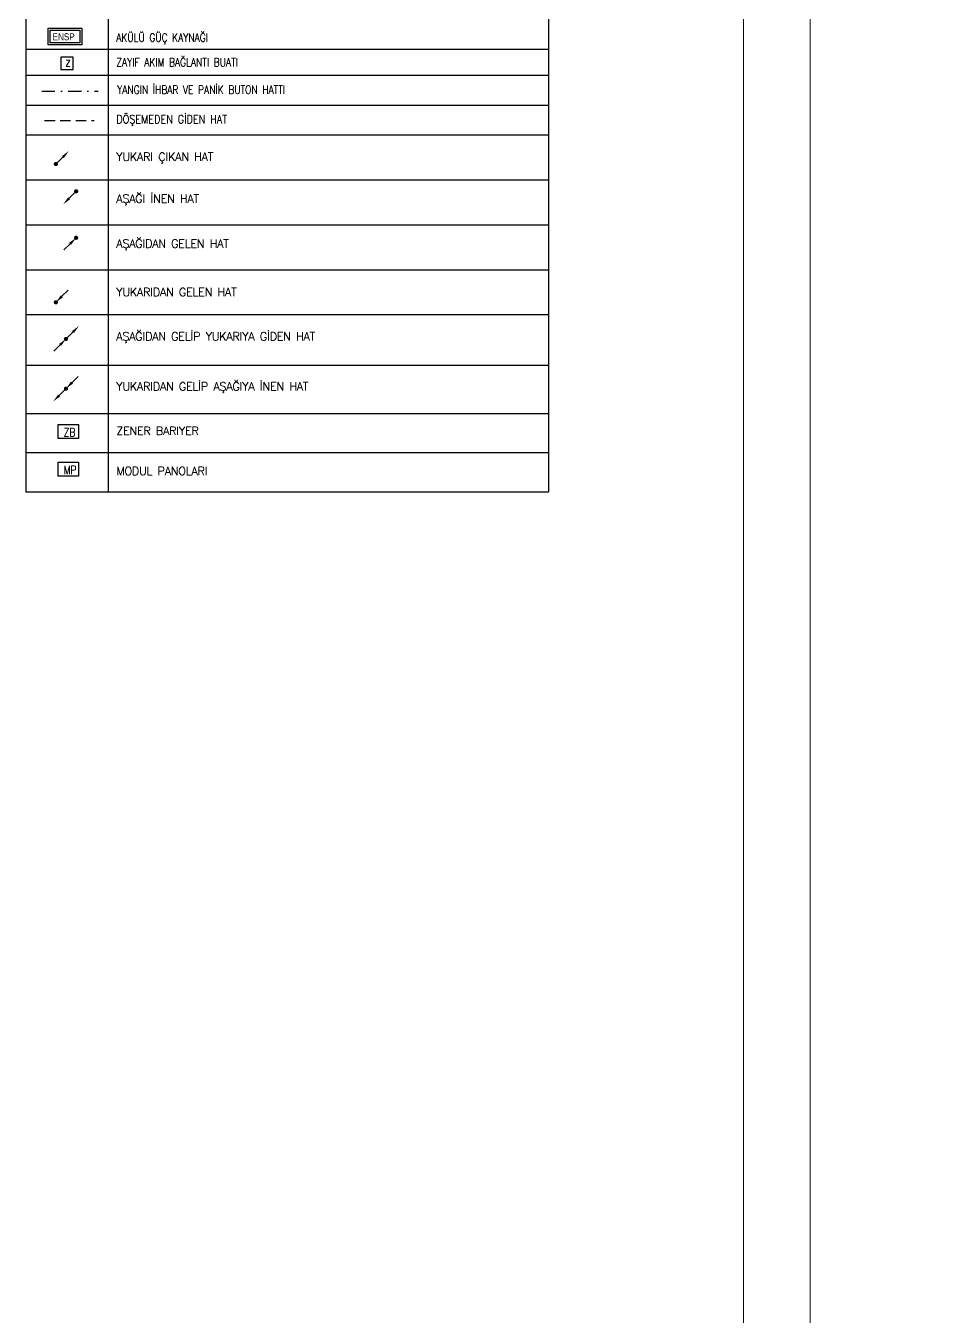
# Model space of a CAD drawing. Header units: metres. Extents: x -19121 to 152404, y -12107 to 29421.
# Drawn here: x -13294 to -8852, y 327 to 6532 of the extents above; entities that cross this region are included whole.
import ezdxf

# ---------------------------------------------------------------- set-up
doc = ezdxf.new("R2010")
doc.units = ezdxf.units.M
doc.header["$LTSCALE"] = 50
doc.header["$MEASUREMENT"] = 0
doc.linetypes.add('DASHDOT', pattern=[25.4, 12.7, -6.35, 0, -6.35])
doc.linetypes.add('DASHED', pattern=[0.75, 0.5, -0.25])
for name, color, linetype, lineweight in [('40A', 9, 'Continuous', 5), ('E-AKÜLÜ GÜÇ KAYNAĞI', 7, 'Continuous', 30), ('E-KABLO', 7, 'Continuous', 30), ('E-OK', 3, 'Continuous', 30), ('E-YAZI', 7, 'Continuous', 30), ('E-ZAYIF AKIM BAĞLANTI KUTUSU BUAT', 7, 'Continuous', 30)]:
    doc.layers.add(name, color=color, linetype=linetype, lineweight=lineweight)
doc.styles.add('E-YAZI', font='txttw.shx', dxfattribs={"height": 200})
doc.styles.get("Standard").update_dxf_attribs({"font": 'ARIALN.TTF'})

# ---------------------------------------------------------------- blocks, each defined once
blk = doc.blocks.new('*U210')
at = {"layer": 'E-OK', "color": 3, "linetype": 'Continuous'}
blk.add_line((-98, -98), (0, 0), dxfattribs=at)
at = {"layer": 'E-OK', "color": 4, "linetype": 'Continuous', "const_width": 30}
blk.add_lwpolyline([(-15, 0, 1), (15, 0, 1)], format="xyb", close=True, dxfattribs=at)
at = {"layer": 'E-OK', "color": 3, "linetype": 'Continuous'}
blk.add_solid([(-84, -112), (-112, -84), (-183, -183)], dxfattribs=at)
blk = doc.blocks.new('*U211')
at = {"layer": 'E-OK', "color": 3, "linetype": 'Continuous'}
for p, q in [((85, 85), (172, 172)), ((-98, -98), (0, 0))]:
    blk.add_line(p, q, dxfattribs=at)
at = {"layer": 'E-OK', "color": 4, "linetype": 'Continuous', "const_width": 30}
blk.add_lwpolyline([(-15, 0, 1), (15, 0, 1)], format="xyb", close=True, dxfattribs=at)
at = {"layer": 'E-OK', "color": 3, "linetype": 'Continuous'}
for points in [[(99, 71), (71, 99), (0, 0)], [(-84, -112), (-112, -84), (-183, -183)]]:
    blk.add_solid(points, dxfattribs=at)
blk = doc.blocks.new('ZAYIF AKIM BAĞLANTI BUATI 1 100')
at = {"layer": 'E-ZAYIF AKIM BAĞLANTI KUTUSU BUAT', "color": 4}
blk.add_lwpolyline([(-17.5, 0), (17.5, 0), (17.5, 35), (-17.5, 35)], close=True, dxfattribs=at)
at = {"layer": 'E-ZAYIF AKIM BAĞLANTI KUTUSU BUAT', "color": 3, "style": 'E-YAZI'}
blk.add_text('Z', height=17.5, dxfattribs=at).set_placement((-4.7, 8.4))
blk = doc.blocks.new('*U212')
at = {"layer": 'E-OK', "color": 3, "linetype": 'Continuous'}
blk.add_line((85, 85), (172, 172), dxfattribs=at)
at = {"layer": 'E-OK', "color": 4, "linetype": 'Continuous', "const_width": 30}
blk.add_lwpolyline([(-15, 0, 1), (15, 0, 1)], format="xyb", close=True, dxfattribs=at)
at = {"layer": 'E-OK', "color": 3, "linetype": 'Continuous'}
blk.add_solid([(99, 71), (71, 99), (0, 0)], dxfattribs=at)
blk = doc.blocks.new('E-AKÜLÜ GÜÇ KAYNAĞI')
at = {"layer": 'E-AKÜLÜ GÜÇ KAYNAĞI', "color": 4}
blk.add_lwpolyline([(2730, -5218.3), (2649.1, -5218.3), (2649.1, -5178), (2730, -5178)], close=True, dxfattribs=at)
at = {"layer": 'E-AKÜLÜ GÜÇ KAYNAĞI', "color": 3}
blk.add_lwpolyline([(2725, -5213.3), (2654.1, -5213.3), (2654.1, -5183), (2725, -5183)], close=True, dxfattribs=at)
at = {"layer": 'E-AKÜLÜ GÜÇ KAYNAĞI', "color": 4, "insert": (2659.6, -5190.3), "char_height": 17, "attachment_point": 1}
blk.add_mtext_dynamic_manual_height_columns('{\\C3;ENSP}', width=53.772, gutter_width=1, heights=[0], dxfattribs=at)
blk = doc.blocks.new('E-ZENER BARIYER')
at = {"layer": 'E-KABLO', "color": 1}
blk.add_lwpolyline([(-55.3, 0.3), (42.8, 0.3), (42.8, -66.6), (-55.3, -66.6)], close=True, dxfattribs=at)
at = {"layer": 'E-KABLO', "color": 1, "style": 'E-YAZI', "width": 0.8}
blk.add_text('ZB', height=40, dxfattribs=at).set_placement((-29.2, -57.1))
blk = doc.blocks.new('E-MODUL PANOLARI')
at = {"layer": 'E-KABLO', "color": 1}
blk.add_lwpolyline([(-49, 66.9), (49, 66.9), (49, 0), (-49, 0)], close=True, dxfattribs=at)
at = {"layer": 'E-KABLO', "color": 1, "style": 'E-YAZI', "width": 0.8}
blk.add_text('MP', height=40, dxfattribs=at).set_placement((-23, 9.5))

msp = doc.modelspace()

# ---------------------------------------------------------------- linework, layer by layer
at = {"layer": '40A'}
for points in [[(18159.3, -4218.6), (-9840.7, -4218.6), (-9840.7, 12601.4), (18159.3, 12601.4)], [(18159.3, -4218.6), (-9840.7, -4218.6), (-9840.7, 12601.4), (18159.3, 12601.4)], [(-9520.7, 12281.4), (15999.5, 12281.4), (15999.5, -3898.6), (-9520.7, -3898.6)], [(-9520.7, 12281.4), (15999.5, 12281.4), (15999.5, -3898.6), (-9520.7, -3898.6)]]:
    msp.add_lwpolyline(points, close=True, dxfattribs=at)
at = {"layer": 'E-KABLO', "color": 6, "linetype": 'DASHDOT', "ltscale": 0.1}
msp.add_line((-13217.3, 6217.3), (-12945.1, 6217.3), dxfattribs=at)
at = {"layer": 'E-KABLO', "color": 6, "linetype": 'DASHED', "ltscale": 2}
msp.add_line((-13203.4, 6077.5), (-12965.2, 6077.5), dxfattribs=at)
at = {"layer": 'E-YAZI', "color": 4}
for p, q in [((-13294, 11935), (-13294, 4291)), ((-10779.4, 11935), (-10779.4, 4291)), ((-13294, 4291), (-10779.4, 4291))]:
    msp.add_line(p, q, dxfattribs=at)
at = {"layer": 'E-YAZI', "color": 7}
msp.add_line((-12897.1, 11817.2), (-12897.1, 4291), dxfattribs=at)
at = {"layer": 'E-YAZI', "color": 7, "linetype": 'Continuous'}
for p, q in [((-13294, 6419.2), (-10779.4, 6419.2)), ((-13294, 6295.2), (-10779.4, 6295.2)), ((-13294, 6151.2), (-10779.4, 6151.2)), ((-13294, 6007.2), (-10779.4, 6007.2)), ((-13294, 5791.2), (-10779.4, 5791.2)), ((-13294, 5575.2), (-10779.4, 5575.2)), ((-13294, 5359.2), (-10779.4, 5359.2)), ((-13294, 5143.2), (-10779.4, 5143.2)), ((-13294, 4900.9), (-10779.4, 4900.9)), ((-13294, 4668.5), (-10779.4, 4668.5)), ((-13294, 4479.8), (-10779.4, 4479.8))]:
    msp.add_line(p, q, dxfattribs=at)

# ---------------------------------------------------------------- block references
at = {"layer": 'E-AKÜLÜ GÜÇ KAYNAĞI', "color": 4, "xscale": 2, "yscale": 2, "zscale": 2}
msp.add_blockref('E-AKÜLÜ GÜÇ KAYNAĞI', (-18484.2, 16876.9), dxfattribs=at)
at = {"layer": 'E-KABLO', "color": 1}
for name, p in [('E-ZENER BARIYER', (-13082.5, 4614.3)), ('E-MODUL PANOLARI', (-13088.8, 4366.6))]:
    msp.add_blockref(name, p, dxfattribs=at)
at = {"layer": 'E-OK', "xscale": -0.34, "yscale": 0.34, "zscale": 0.34}
for name, p, rotation in [('*U210', (-13149.2, 5867.4), 90), ('*U210', (-13051.8, 5736.3), 270), ('*U212', (-13051.8, 5512.6), 90), ('*U212', (-13149.2, 5202.4), 270), ('*U211', (-13100.5, 5026.2), 90), ('*U211', (-13100.5, 4787.4), 270)]:
    msp.add_blockref(name, p, dxfattribs=dict(at, rotation=rotation))
at = {"layer": 'E-ZAYIF AKIM BAĞLANTI KUTUSU BUAT', "xscale": 1.7, "yscale": 1.7, "zscale": 1.7}
msp.add_blockref('ZAYIF AKIM BAĞLANTI BUATI 1 100', (-13095.6, 6322.2), dxfattribs=at)

# ---------------------------------------------------------------- texts
at = {"layer": 'E-YAZI', "color": 3, "style": 'E-YAZI'}
for s, width, p in [('AKÜLÜ GÜÇ KAYNAĞI', 0.8, (-12858.7, 6455.5)), ('ZAYIF AKIM BAĞLANTI BUATI', 0.8, (-12858.7, 6336.8)), ('YANGIN İHBAR VE PANİK BUTON HATTI', 0.8, (-12854.6, 6204.8)), ('DÖŞEMEDEN GİDEN HAT', 0.85, (-12858.7, 6062.9, 0))]:
    msp.add_text(s, height=40, dxfattribs=dict(at, width=width)).set_placement(p)
at = {"layer": 'E-YAZI', "color": 3, "char_height": 40, "attachment_point": 1, "style": 'E-YAZI'}
for s, insert in [('{\\T0.95;YUKARI ÇIKAN HAT}', (-12858.7, 5922.1)), ('{\\T0.95;AŞAĞI İNEN HAT}', (-12858.7, 5720.7)), ('{\\T0.95;AŞAĞIDAN GELEN HAT}', (-12858.7, 5504.7)), ('{\\T0.95;YUKARIDAN GELEN HAT}', (-12858.7, 5271.5)), ('{\\T0.95;AŞAĞIDAN GELİP YUKARIYA GİDEN HAT}', (-12858.7, 5058.6)), ('{\\T0.95;YUKARIDAN GELİP AŞAĞIYA İNEN HAT}', (-12858.7, 4817.9))]:
    msp.add_mtext_dynamic_manual_height_columns(s, width=9808.836, gutter_width=12.5, heights=[0], dxfattribs=dict(at, insert=insert))
at = {"layer": 'E-YAZI', "color": 1, "char_height": 40, "attachment_point": 1, "style": 'E-YAZI'}
for s, insert in [('{\\T0.95;ZENER BARIYER}', (-12858.7, 4604.4)), ('{\\T0.95;MODUL PANOLARI}', (-12858.7, 4411.2))]:
    msp.add_mtext_dynamic_manual_height_columns(s, width=9808.836, gutter_width=12.5, heights=[0], dxfattribs=dict(at, insert=insert))

doc.saveas('drawing.dxf')
